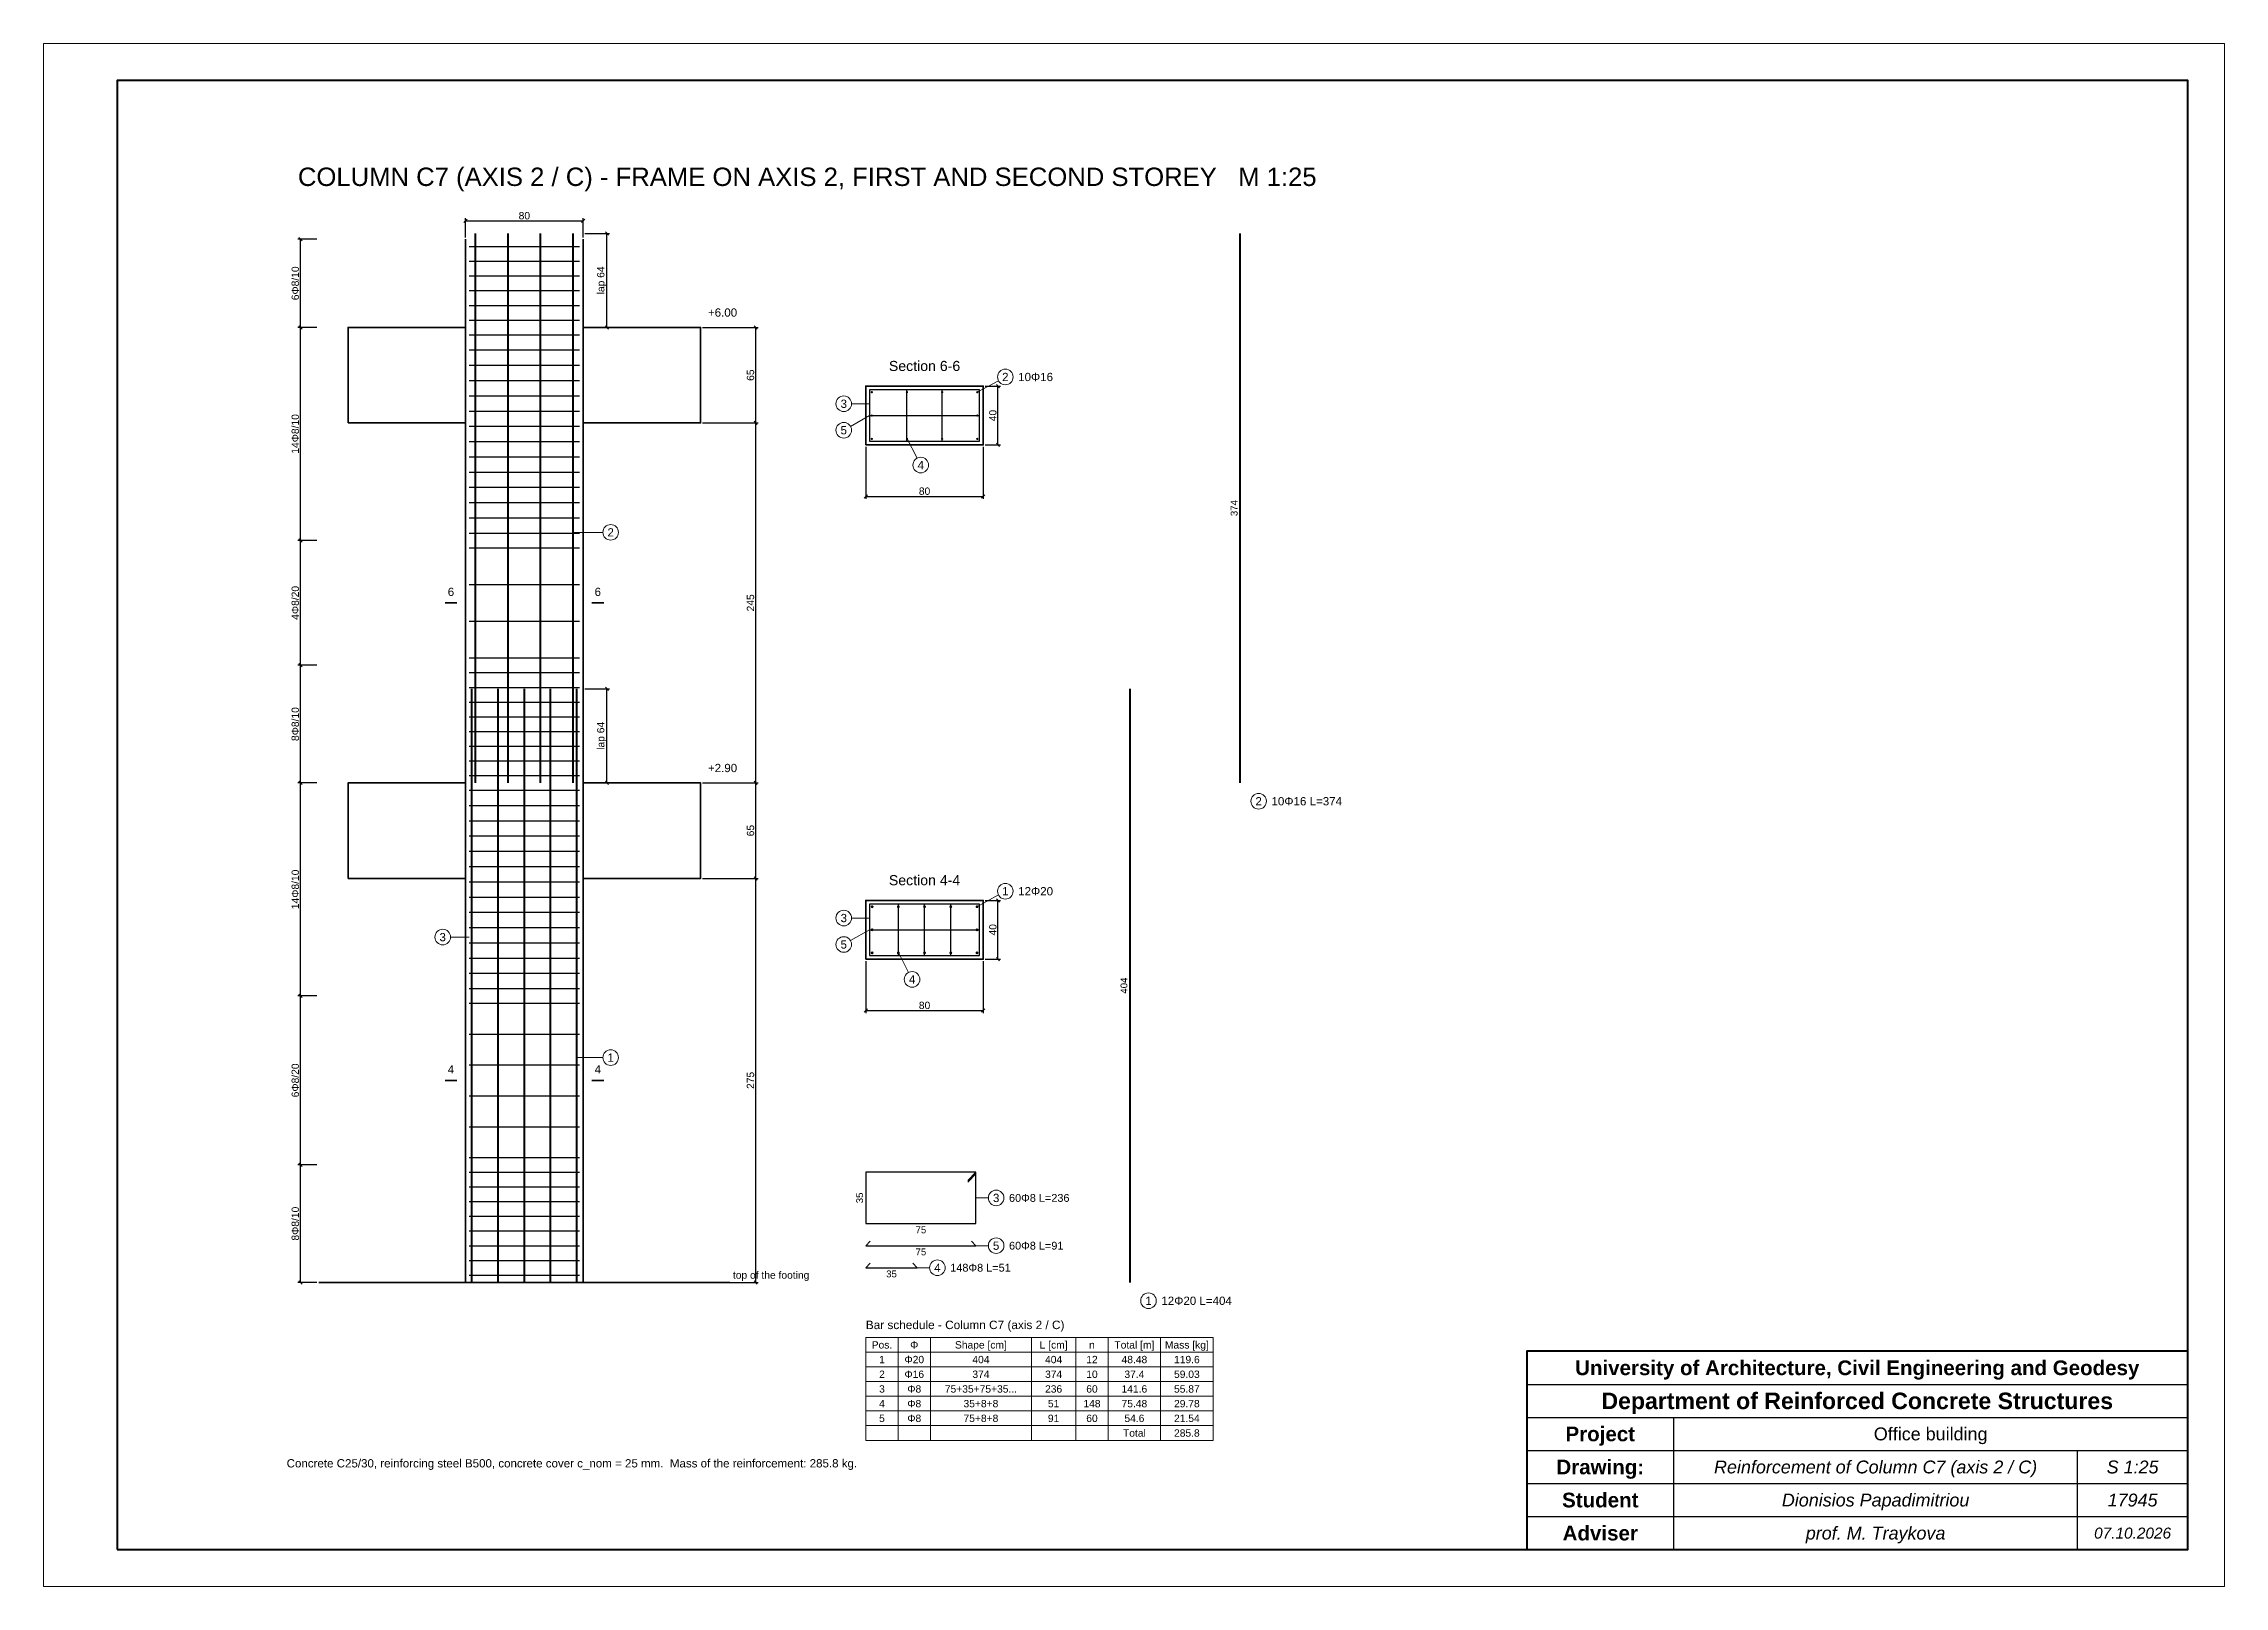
# Model space of a CAD drawing. Header units: centimetres. Extents: x -287 to 1198, y -257 to 793.
import ezdxf
from ezdxf.enums import TextEntityAlignment as Align

# ---------------------------------------------------------------- set-up
doc = ezdxf.new("R2010")
doc.units = ezdxf.units.CM
for name, color, linetype, lineweight in [('D-BARS', 1, 'Continuous', 50), ('D-CONCRETE', 7, 'Continuous', 35), ('D-DIM', 3, 'Continuous', 18), ('D-LINKS', 5, 'Continuous', 25), ('D-TEXT', 7, 'Continuous', 18), ('SHEET', 7, 'Continuous', 35)]:
    doc.layers.add(name, color=color, linetype=linetype, lineweight=lineweight)
doc.styles.add('RC_TEXT', font='arial.ttf')
doc.styles.add('TB', font='arial.ttf')
doc.styles.add('TB_B', font='arialbd.ttf')
doc.styles.add('TB_I', font='ariali.ttf')
doc.dimstyles.new('RC_D25', dxfattribs={"dimtxt": 5, "dimasz": 2.25, "dimexe": 1.75, "dimexo": 1.25, "dimgap": 1, "dimtad": 1, "dimdec": 1, "dimdsep": 46, "dimtxsty": 'RC_TEXT', "dimblk": 'OBLIQUE', "dimcen": 2.5, "dimclrd": 3, "dimclre": 3, "dimclrt": 3, "dimazin": 3, "dimtfac": 1, "dimtmove": 2, "dimatfit": 3})

# ---------------------------------------------------------------- blocks, each defined once
blk = doc.blocks.new('_OBLIQUE')
at = {"color": 0, "linetype": 'BYBLOCK'}
blk.add_line((-0.5, -0.5), (0.5, 0.5), dxfattribs=at)

msp = doc.modelspace()

# ---------------------------------------------------------------- hatches: boundary and pattern name
at = {"layer": 'D-BARS'}
h = msp.add_hatch(color=7, dxfattribs=at)
h.dxf.hatch_style = 1
edge = h.paths.add_edge_path()
edge.add_arc((276.6, 555.9), 0.8, 0, 360)
h = msp.add_hatch(color=7, dxfattribs=at)
h.dxf.hatch_style = 1
edge = h.paths.add_edge_path()
edge.add_arc((300.53, 555.9), 0.8, 0, 360)
h = msp.add_hatch(color=7, dxfattribs=at)
h.dxf.hatch_style = 1
edge = h.paths.add_edge_path()
edge.add_arc((324.47, 555.9), 0.8, 0, 360)
h = msp.add_hatch(color=7, dxfattribs=at)
h.dxf.hatch_style = 1
edge = h.paths.add_edge_path()
edge.add_arc((348.4, 555.9), 0.8, 0, 360)
h = msp.add_hatch(color=7, dxfattribs=at)
h.dxf.hatch_style = 1
edge = h.paths.add_edge_path()
edge.add_arc((276.6, 540), 0.8, 0, 360)
h = msp.add_hatch(color=7, dxfattribs=at)
h.dxf.hatch_style = 1
edge = h.paths.add_edge_path()
edge.add_arc((348.4, 540), 0.8, 0, 360)
h = msp.add_hatch(color=7, dxfattribs=at)
h.dxf.hatch_style = 1
edge = h.paths.add_edge_path()
edge.add_arc((276.6, 524.1), 0.8, 0, 360)
h = msp.add_hatch(color=7, dxfattribs=at)
h.dxf.hatch_style = 1
edge = h.paths.add_edge_path()
edge.add_arc((300.53, 524.1), 0.8, 0, 360)
h = msp.add_hatch(color=7, dxfattribs=at)
h.dxf.hatch_style = 1
edge = h.paths.add_edge_path()
edge.add_arc((324.47, 524.1), 0.8, 0, 360)
h = msp.add_hatch(color=7, dxfattribs=at)
h.dxf.hatch_style = 1
edge = h.paths.add_edge_path()
edge.add_arc((348.4, 524.1), 0.8, 0, 360)
h = msp.add_hatch(color=7, dxfattribs=at)
h.dxf.hatch_style = 1
edge = h.paths.add_edge_path()
edge.add_arc((276.8, 205.7), 1, 0, 360)
h = msp.add_hatch(color=7, dxfattribs=at)
h.dxf.hatch_style = 1
edge = h.paths.add_edge_path()
edge.add_arc((294.65, 205.7), 1, 0, 360)
h = msp.add_hatch(color=7, dxfattribs=at)
h.dxf.hatch_style = 1
edge = h.paths.add_edge_path()
edge.add_arc((312.5, 205.7), 1, 0, 360)
h = msp.add_hatch(color=7, dxfattribs=at)
h.dxf.hatch_style = 1
edge = h.paths.add_edge_path()
edge.add_arc((330.35, 205.7), 1, 0, 360)
h = msp.add_hatch(color=7, dxfattribs=at)
h.dxf.hatch_style = 1
edge = h.paths.add_edge_path()
edge.add_arc((348.2, 205.7), 1, 0, 360)
h = msp.add_hatch(color=7, dxfattribs=at)
h.dxf.hatch_style = 1
edge = h.paths.add_edge_path()
edge.add_arc((276.8, 190), 1, 0, 360)
h = msp.add_hatch(color=7, dxfattribs=at)
h.dxf.hatch_style = 1
edge = h.paths.add_edge_path()
edge.add_arc((348.2, 190), 1, 0, 360)
h = msp.add_hatch(color=7, dxfattribs=at)
h.dxf.hatch_style = 1
edge = h.paths.add_edge_path()
edge.add_arc((276.8, 174.3), 1, 0, 360)
h = msp.add_hatch(color=7, dxfattribs=at)
h.dxf.hatch_style = 1
edge = h.paths.add_edge_path()
edge.add_arc((294.65, 174.3), 1, 0, 360)
h = msp.add_hatch(color=7, dxfattribs=at)
h.dxf.hatch_style = 1
edge = h.paths.add_edge_path()
edge.add_arc((312.5, 174.3), 1, 0, 360)
h = msp.add_hatch(color=7, dxfattribs=at)
h.dxf.hatch_style = 1
edge = h.paths.add_edge_path()
edge.add_arc((330.35, 174.3), 1, 0, 360)
h = msp.add_hatch(color=7, dxfattribs=at)
h.dxf.hatch_style = 1
edge = h.paths.add_edge_path()
edge.add_arc((348.2, 174.3), 1, 0, 360)

# ---------------------------------------------------------------- linework, layer by layer
for p, q in [((6.8, 290), (6.8, 664)), ((28.93, 290), (28.93, 664)), ((51.07, 290), (51.07, 664)), ((73.2, 290), (73.2, 664)), ((4.3, -50), (4.3, 354)), ((22.15, -50), (22.15, 354)), ((40, -50), (40, 354)), ((57.85, -50), (57.85, 354)), ((75.7, -50), (75.7, 354))]:
    msp.add_line(p, q, dxfattribs=at)
for points in [[(527.5, 290), (527.5, 664)], [(452.5, -50), (452.5, 354)]]:
    msp.add_lwpolyline(points, dxfattribs=at)
at = {"layer": 'D-CONCRETE'}
for p, q in [((0, 600), (0, 660)), ((80, 600), (80, 660)), ((0, 290), (0, 535)), ((80, 290), (80, 535)), ((-14, 412.5), (-6, 412.5)), ((86, 412.5), (94, 412.5)), ((0, -50), (0, 225)), ((80, -50), (80, 225)), ((-14, 87.5), (-6, 87.5)), ((86, 87.5), (94, 87.5)), ((-100, -50), (180, -50))]:
    msp.add_line(p, q, dxfattribs=at)
for points in [[(-80, 535), (0, 535), (0, 600), (-80, 600)], [(80, 535), (160, 535), (160, 600), (80, 600)], [(272.5, 520), (352.5, 520), (352.5, 560), (272.5, 560)], [(-80, 225), (0, 225), (0, 290), (-80, 290)], [(80, 225), (160, 225), (160, 290), (80, 290)], [(272.5, 170), (352.5, 170), (352.5, 210), (272.5, 210)]]:
    msp.add_lwpolyline(points, close=True, dxfattribs=at)
at = {"layer": 'D-LINKS'}
for p, q in [((2.5, 655), (77.5, 655)), ((2.5, 645), (77.5, 645)), ((2.5, 635), (77.5, 635)), ((2.5, 625), (77.5, 625)), ((2.5, 615), (77.5, 615)), ((2.5, 605), (77.5, 605)), ((2.5, 595), (77.5, 595)), ((2.5, 584.62), (77.5, 584.62)), ((2.5, 574.23), (77.5, 574.23)), ((2.5, 563.85), (77.5, 563.85)), ((2.5, 553.46), (77.5, 553.46)), ((300.53, 522.5), (300.53, 557.5)), ((324.47, 522.5), (324.47, 557.5)), ((2.5, 543.08), (77.5, 543.08)), ((275, 540), (350, 540)), ((2.5, 532.69), (77.5, 532.69)), ((2.5, 522.31), (77.5, 522.31)), ((2.5, 511.92), (77.5, 511.92)), ((2.5, 501.54), (77.5, 501.54)), ((2.5, 491.15), (77.5, 491.15)), ((2.5, 480.77), (77.5, 480.77)), ((2.5, 470.38), (77.5, 470.38)), ((2.5, 460), (77.5, 460)), ((2.5, 450), (77.5, 450)), ((2.5, 425), (77.5, 425)), ((2.5, 400), (77.5, 400)), ((2.5, 375), (77.5, 375)), ((2.5, 365), (77.5, 365)), ((2.5, 355), (77.5, 355)), ((2.5, 345), (77.5, 345)), ((2.5, 335), (77.5, 335)), ((2.5, 325), (77.5, 325)), ((2.5, 315), (77.5, 315)), ((2.5, 305), (77.5, 305)), ((2.5, 295), (77.5, 295)), ((2.5, 285), (77.5, 285)), ((2.5, 274.62), (77.5, 274.62)), ((2.5, 264.23), (77.5, 264.23)), ((2.5, 253.85), (77.5, 253.85)), ((2.5, 243.46), (77.5, 243.46)), ((2.5, 233.08), (77.5, 233.08)), ((2.5, 222.69), (77.5, 222.69)), ((2.5, 212.31), (77.5, 212.31)), ((2.5, 201.92), (77.5, 201.92)), ((294.65, 172.5), (294.65, 207.5)), ((312.5, 172.5), (312.5, 207.5)), ((330.35, 172.5), (330.35, 207.5)), ((2.5, 191.54), (77.5, 191.54)), ((2.5, 181.15), (77.5, 181.15)), ((275, 190), (350, 190)), ((2.5, 170.77), (77.5, 170.77)), ((2.5, 160.38), (77.5, 160.38)), ((2.5, 150), (77.5, 150)), ((2.5, 140), (77.5, 140)), ((2.5, 119), (77.5, 119)), ((2.5, 98), (77.5, 98)), ((2.5, 77), (77.5, 77)), ((2.5, 56), (77.5, 56)), ((2.5, 35), (77.5, 35)), ((2.5, 25), (77.5, 25)), ((2.5, 15), (77.5, 15)), ((347.5, 25), (341.9, 19.4)), ((347.5, 23.8), (341.9, 18.2)), ((2.5, 5), (77.5, 5)), ((2.5, -5), (77.5, -5)), ((2.5, -15), (77.5, -15)), ((2.5, -25), (77.5, -25)), ((272.5, -25), (275.5, -22)), ((272.5, -25), (347.5, -25)), ((347.5, -25), (344.5, -22)), ((2.5, -35), (77.5, -35)), ((272.5, -40), (275.5, -37)), ((272.5, -40), (307.5, -40)), ((307.5, -40), (304.5, -37)), ((2.5, -45), (77.5, -45))]:
    msp.add_line(p, q, dxfattribs=at)
for points in [[(275, 522.5), (350, 522.5), (350, 557.5), (275, 557.5)], [(275, 172.5), (350, 172.5), (350, 207.5), (275, 207.5)], [(272.5, -10), (347.5, -10), (347.5, 25), (272.5, 25)]]:
    msp.add_lwpolyline(points, close=True, dxfattribs=at)
at = {"layer": 'D-TEXT'}
for p, q in [((362.83, 563.72), (348.4, 555.9)), ((262.11, 532.64), (275, 540)), ((262.81, 548), (275, 548)), ((307.48, 510.98), (300.53, 524.5)), ((93.44, 460.5), (73.2, 460.5)), ((362.84, 213.7), (348.2, 205.7)), ((262.81, 198), (275, 198)), ((-10.31, 185), (2.5, 185)), ((262.11, 182.64), (275, 190)), ((301.6, 160.98), (294.65, 174.5)), ((93.44, 103), (75.7, 103)), ((355.94, 7.5), (347.5, 7.5)), ((355.94, -25), (347.5, -25)), ((315.94, -40), (307.5, -40)), ((272.5, -87.5), (509, -87.5)), ((272.5, -87.5), (272.5, -157.5)), ((294.5, -87.5), (294.5, -157.5)), ((316.5, -87.5), (316.5, -157.5)), ((385.25, -87.5), (385.25, -157.5)), ((415.5, -87.5), (415.5, -157.5)), ((437.5, -87.5), (437.5, -157.5)), ((473.25, -87.5), (473.25, -157.5)), ((509, -87.5), (509, -157.5)), ((272.5, -97.5), (509, -97.5)), ((272.5, -107.5), (509, -107.5)), ((272.5, -117.5), (509, -117.5)), ((272.5, -127.5), (509, -127.5)), ((272.5, -137.5), (509, -137.5)), ((272.5, -147.5), (509, -147.5)), ((272.5, -157.5), (509, -157.5))]:
    msp.add_line(p, q, dxfattribs=at)
for centre in [(367.5, 566.25), (257.5, 548), (257.5, 530), (309.91, 506.25), (98.75, 460.5), (540, 277.5), (367.5, 216.25), (257.5, 198), (-15.62, 185), (257.5, 180), (304.03, 156.25), (98.75, 103), (361.25, 7.5), (361.25, -25), (321.25, -40), (465, -62.5)]:
    msp.add_circle(centre, 5.31, dxfattribs=at)
at = {"layer": 'SHEET', "color": 7, "lineweight": 25}
for p, q in [((722.62, -119.38), (1172.62, -119.38)), ((722.62, -141.88), (1172.62, -141.88)), ((822.62, -231.88), (822.62, -141.88)), ((722.62, -164.38), (1172.62, -164.38)), ((1097.62, -231.88), (1097.62, -164.38)), ((722.62, -186.88), (1172.62, -186.88)), ((722.62, -209.38), (1172.62, -209.38))]:
    msp.add_line(p, q, dxfattribs=at)
at = {"layer": 'SHEET', "color": 7, "lineweight": 13}
msp.add_lwpolyline([(-287.38, -256.88), (1197.62, -256.88), (1197.62, 793.12), (-287.38, 793.12)], close=True, dxfattribs=at)
at = {"layer": 'SHEET', "color": 7, "lineweight": 50}
for points in [[(-237.38, -231.88), (1172.62, -231.88), (1172.62, 768.12), (-237.38, 768.12)], [(722.62, -231.88), (1172.62, -231.88), (1172.62, -96.88), (722.62, -96.88)]]:
    msp.add_lwpolyline(points, close=True, dxfattribs=at)

# ---------------------------------------------------------------- texts
at = {"layer": 'D-TEXT', "style": 'RC_TEXT'}
for s, height, p in [('COLUMN C7 (AXIS 2 / C) - FRAME ON AXIS 2, FIRST AND SECOND STOREY   M 1:25', 12.5, (232.62, 702.5)), ('Section 6-6', 6.875, (312.5, 573.75)), ('2', 5.62, (367.5, 566.25)), ('3', 5.62, (257.5, 548)), ('5', 5.62, (257.5, 530)), ('4', 5.62, (309.91, 506.25)), ('2', 5.62, (98.75, 460.5)), ('6', 5.62, (-10, 420)), ('6', 5.62, (90, 420)), ('2', 5.62, (540, 277.5)), ('Section 4-4', 6.875, (312.5, 223.75)), ('1', 5.62, (367.5, 216.25)), ('3', 5.62, (257.5, 198)), ('3', 5.62, (-15.62, 185)), ('5', 5.62, (257.5, 180)), ('4', 5.62, (304.03, 156.25)), ('1', 5.62, (98.75, 103)), ('4', 5.62, (-10, 95)), ('4', 5.62, (90, 95)), ('3', 5.62, (361.25, 7.5)), ('75', 4.688, (310, -14.22)), ('75', 4.688, (310, -29.22)), ('5', 5.62, (361.25, -25)), ('35', 4.688, (290, -44.22)), ('4', 5.62, (321.25, -40)), ('1', 5.62, (465, -62.5)), ('Pos.', 5, (283.5, -92.5)), ('1', 5, (283.5, -102.5)), ('Φ20', 5, (305.5, -102.5)), ('Φ', 5, (305.5, -92.5)), ('Shape [cm]', 5, (350.88, -92.5)), ('404', 5, (350.88, -102.5)), ('L [cm]', 5, (400.38, -92.5)), ('404', 5, (400.38, -102.5)), ('12', 5, (426.5, -102.5)), ('n', 5, (426.5, -92.5)), ('Total [m]', 5, (455.38, -92.5)), ('48.48', 5, (455.38, -102.5)), ('Mass [kg]', 5, (491.12, -92.5)), ('119.6', 5, (491.12, -102.5)), ('2', 5, (283.5, -112.5)), ('Φ16', 5, (305.5, -112.5)), ('374', 5, (350.88, -112.5)), ('374', 5, (400.38, -112.5)), ('10', 5, (426.5, -112.5)), ('37.4', 5, (455.38, -112.5)), ('59.03', 5, (491.12, -112.5)), ('4', 5, (283.5, -132.5)), ('3', 5, (283.5, -122.5)), ('Φ8', 5, (305.5, -122.5)), ('Φ8', 5, (305.5, -132.5)), ('75+35+75+35...', 5, (350.88, -122.5)), ('35+8+8', 5, (350.88, -132.5)), ('236', 5, (400.38, -122.5)), ('51', 5, (400.38, -132.5)), ('148', 5, (426.5, -132.5)), ('60', 5, (426.5, -122.5)), ('75.48', 5, (455.38, -132.5)), ('141.6', 5, (455.38, -122.5)), ('55.87', 5, (491.12, -122.5)), ('29.78', 5, (491.12, -132.5)), ('5', 5, (283.5, -142.5)), ('Φ8', 5, (305.5, -142.5)), ('75+8+8', 5, (350.88, -142.5)), ('91', 5, (400.38, -142.5)), ('60', 5, (426.5, -142.5)), ('54.6', 5, (455.38, -142.5)), ('21.54', 5, (491.12, -142.5)), ('Total', 5, (455.38, -152.5)), ('285.8', 5, (491.12, -152.5))]:
    msp.add_text(s, height=height, dxfattribs=at).set_placement(p, align=Align.MIDDLE_CENTER)
for s, height, p in [('+6.00', 5.625, (165, 605.62)), ('+2.90', 5.625, (165, 295.62)), ('Bar schedule - Column C7 (axis 2 / C)', 5.75, (272.5, -83.5))]:
    msp.add_text(s, height=height, dxfattribs=at).set_placement(p, align=Align.BOTTOM_LEFT)
for s, height, p in [('10Φ16', 5.625, (376.25, 566.25)), ('10Φ16 L=374', 5.625, (548.75, 277.5)), ('12Φ20', 5.625, (376.25, 216.25)), ('60Φ8 L=236', 5.312, (370, 7.5)), ('60Φ8 L=91', 5.312, (370, -25)), ('top of the footing', 5, (182, -45)), ('148Φ8 L=51', 5.312, (330, -40)), ('12Φ20 L=404', 5.625, (473.75, -62.5)), ('Concrete C25/30, reinforcing steel B500, concrete cover c_nom = 25 mm.  Mass of the reinforcement: 285.8 kg.', 5.625, (-121.88, -173.12))]:
    msp.add_text(s, height=height, dxfattribs=at).set_placement(p, align=Align.MIDDLE_LEFT)
for s, p in [('374', (523.28, 477)), ('404', (448.28, 152)), ('35', (268.28, 7.5))]:
    msp.add_text(s, height=4.688, rotation=90, dxfattribs=at).set_placement(p, align=Align.MIDDLE_CENTER)
at = {"layer": 'SHEET', "color": 7}
for s, height, style, p in [('University of Architecture, Civil Engineering and Geodesy', 10, 'TB_B', (947.62, -108.12)), ('Department of Reinforced Concrete Structures', 11.25, 'TB_B', (947.62, -130.62)), ('Project', 10, 'TB_B', (772.62, -153.12)), ('Office building', 8.75, 'TB', (997.62, -153.12)), ('Drawing:', 10, 'TB_B', (772.62, -175.62)), ('Reinforcement of Column C7 (axis 2 / C)', 8.75, 'TB_I', (960.12, -175.62)), ('S 1:25', 8.75, 'TB_I', (1135.12, -175.62)), ('Student', 10, 'TB_B', (772.62, -198.12)), ('Dionisios Papadimitriou', 8.75, 'TB_I', (960.12, -198.12)), ('17945', 8.75, 'TB_I', (1135.12, -198.12)), ('Adviser', 10, 'TB_B', (772.62, -220.62)), ('prof. M. Traykova', 8.75, 'TB_I', (960.12, -220.62)), ('07.10.2026', 7.5, 'TB_I', (1135.12, -220.62))]:
    msp.add_text(s, height=height, dxfattribs=dict(at, style=style)).set_placement(p, align=Align.MIDDLE_CENTER)

# ---------------------------------------------------------------- dimensions: what is measured, and where the dimension line sits
at = {"layer": 'D-DIM'}
for base, p1, p2 in [((0, 672.5), (0, 660), (80, 660)), ((272.5, 485), (272.5, 520), (352.5, 520)), ((272.5, 135), (272.5, 170), (352.5, 170))]:
    msp.add_linear_dim(base=base, p1=p1, p2=p2, dimstyle='RC_D25', dxfattribs=at).render()
for base, p1, p2, text in [((-112.5, 600), (-100, 600), (-100, 660), '6Φ8/10'), ((96.25, 600), (80, 600), (80, 664), 'lap 64'), ((-112.5, 455), (-100, 455), (-100, 600), '14Φ8/10'), ((-112.5, 370), (-100, 370), (-100, 455), '4Φ8/20'), ((-112.5, 290), (-100, 290), (-100, 370), '8Φ8/10'), ((96.25, 290), (80, 290), (80, 354), 'lap 64'), ((-112.5, 145), (-100, 145), (-100, 290), '14Φ8/10'), ((-112.5, 30), (-100, 30), (-100, 145), '6Φ8/20'), ((-112.5, -50), (-100, -50), (-100, 30), '8Φ8/10')]:
    msp.add_linear_dim(base=base, p1=p1, p2=p2, angle=90, text=text, dimstyle='RC_D25', dxfattribs=at).render()
for base, p1, p2 in [((197.5, 535), (160, 535), (160, 600)), ((362.5, 520), (352.5, 520), (352.5, 560)), ((197.5, 290), (160, 290), (160, 535)), ((197.5, 225), (160, 225), (160, 290)), ((197.5, -50), (160, -50), (160, 225)), ((362.5, 170), (352.5, 170), (352.5, 210))]:
    msp.add_linear_dim(base=base, p1=p1, p2=p2, angle=90, dimstyle='RC_D25', dxfattribs=at).render()

doc.saveas('drawing.dxf')
